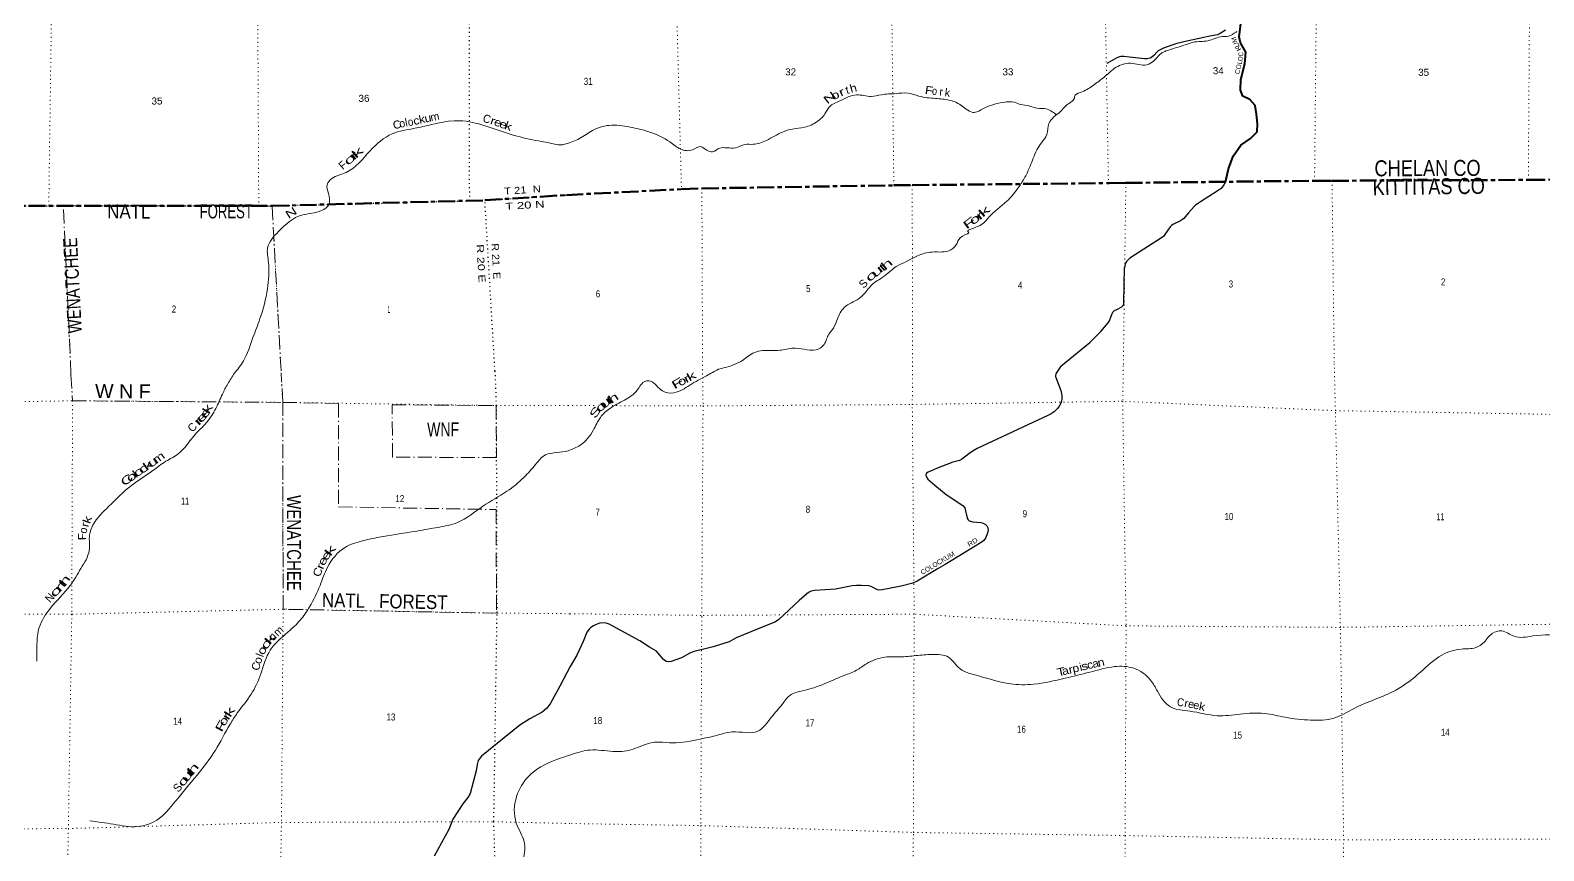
# Model space of a CAD drawing. Header units: feet. Extents: x -8 to 250644, y -192250 to 1368.
# Drawn here: x 173797 to 211617, y -102914 to -82413 of the extents above; entities that cross this region are included whole.
import ezdxf
from ezdxf.enums import TextEntityAlignment as Align

# ---------------------------------------------------------------- set-up
doc = ezdxf.new("R2010")
doc.units = ezdxf.units.FT
doc.header["$LTSCALE"] = 70
for name, pattern in [('DOT_DASHED', [7.7, 5, -1.2, 0.3, -1.2]), ('DOTTED', [1.5, 0.3, -1.2]), ('LONG_DASH_SHORT_DASH', [9.9, 6, -1.2, 1.5, -1.2])]:
    doc.linetypes.add(name, pattern=pattern)
for name, color, linetype, lineweight in [('11', 7, 'LONG_DASH_SHORT_DASH', 60), ('26', 7, 'Continuous', 40), ('29', 7, 'Continuous', 25), ('39', 7, 'Continuous', 13), ('44', 7, 'DOT_DASHED', 13), ('6', 7, 'DOTTED', 25), ('7', 7, 'DOTTED', 13)]:
    doc.layers.add(name, color=color, linetype=linetype, lineweight=lineweight)
for name, color, linetype in [('12', 7, 'Continuous'), ('27', 7, 'Continuous'), ('30', 7, 'Continuous'), ('41', 7, 'Continuous')]:
    doc.layers.add(name, color=color, linetype=linetype)

msp = doc.modelspace()

# ---------------------------------------------------------------- linework, layer by layer
at = {"layer": '11'}
for points in [[(187193.13, -86529.4), (190070.82, -86383.44), (190580.12, -86365.42), (195377.58, -86287.06), (195836.61, -86283.33), (200761, -86230.67), (201169.7, -86227.13), (205890.74, -86173.22), (206327.64, -86173.6), (211232.02, -86151.23), (211739.35, -86145.3), (216660.12, -86195.38), (217095.05, -86207.85), (218387.62, -86151.31)], [(155995.62, -87012.15), (164053.68, -86797.19), (179837.1, -86801.26), (185152.91, -86661.58), (187192.06, -86529.47)]]:
    msp.add_lwpolyline(points, dxfattribs=at)
at = {"layer": '26'}
msp.add_lwpolyline([(203667.24, -86196.22), (203674.07, -86173.45), (203739.35, -85875.13), (203858.92, -85556.46), (204049.15, -85287.88), (204286.06, -85117.81), (204452.53, -84952.04), (204467.85, -84748.56), (204442.76, -84508.98), (204407.69, -84289.58), (204276.26, -84145.06), (204100.77, -84059.11), (204041.8, -83908.28), (204048.83, -83644.41), (204147.99, -83255.33), (204177.06, -82961.17), (204037.24, -82730.08), (204006.44, -82575.11), (204047.86, -82252.61)], dxfattribs=at)
at = {"layer": '29'}
for points in [[(203666.74, -82407.88), (203535.21, -82489.45), (203500.43, -82509.03), (203462.38, -82525.34), (203318.9, -82555.79), (202697.13, -82686.3), (202449.3, -82747.2), (202344.95, -82777.66), (202114.5, -82860.31), (202030.81, -82900.55), (201980.81, -82928.83), (201953.63, -82951.67), (201871.01, -83043.02), (201824.28, -83083.26), (201779.71, -83108.28), (201709.06, -83126.77), (201644.92, -83130.03), (201262.3, -83082.17), (201122.08, -83065.86), (201081.86, -83064.78), (201053.59, -83069.12), (201014.47, -83077.83), (200953.59, -83103.92), (200831.84, -83164.83), (200701.4, -83243.13)], [(203667.24, -86196.22), (203626.51, -86278.54), (203590.65, -86323.13), (203554.77, -86363.37), (203455.86, -86431.89), (203038.45, -86697.25), (202915.62, -86783.17), (202881.92, -86814.71), (202742.79, -86971.32), (202625.39, -87114.88), (202592.78, -87143.15), (202542.78, -87171.43), (202351.47, -87267.14), (202314.51, -87291.06), (202281.9, -87323.69), (202221.03, -87406.35), (202151.46, -87519.45), (202123.2, -87556.43), (202068.85, -87597.76), (201277.51, -88111.09), (201223.16, -88156.77), (201194.9, -88189.4), (201177.51, -88219.85), (201157.94, -88263.35), (201142.73, -88341.66)], [(199548.57, -90809.12), (200275.31, -90212.27), (200549.23, -89938.21), (200736.19, -89725.04), (200763.37, -89673.93), (200810.11, -89555.38), (200853.59, -89455.33), (200865.55, -89436.84), (200891.64, -89417.26), (200949.25, -89390.07), (201074.26, -89319.38), (201110.12, -89294.37), (201122.08, -89262.83), (201127.51, -89220.41), (201142.73, -88341.66)], [(199548.57, -90809.12), (199430.9, -90979.7), (199422.39, -91006.79), (199417.78, -91037.51), (199420.85, -91065.18), (199440.31, -91134.49), (199549.01, -91417.05), (199569.05, -91489.29), (199579.02, -91556.88), (199574.95, -91628), (199558.3, -91702.88), (199542.17, -91744.34), (199511.45, -91802.73), (199464.91, -91864.41), (199379.39, -91947.18), (199306.45, -91997.91), (199222.14, -92041.77), (197458.88, -92863.48), (197363.06, -92918.31), (197249.76, -92996.25), (197064.79, -93140.86), (197020.6, -93161.09), (196851.05, -93205.3), (196441.66, -93363.93), (196296.2, -93425.91), (196231.27, -93453.04), (196190.54, -93481.25), (196175.98, -93517.58), (196185.2, -93566.75), (196223.91, -93627.76), (196403.55, -93780.9), (196688.07, -94013.47), (197098.91, -94288.96), (197147.74, -94344.92), (197181.13, -94493.45), (197218.69, -94617.79), (197237.12, -94648.52), (197262.82, -94667.65), (197347.69, -94694.62), (197551.66, -94713.12), (197608.75, -94731.5), (197667.11, -94765.31), (197700.89, -94799.11), (197725.08, -94842.18), (197736.21, -94897.45), (197718.3, -94979.02), (197665.57, -95106.43), (197622.57, -95164.82), (197560.19, -95215.9), (196659.75, -95761.71), (196480.83, -95865.58), (195960.47, -96180.85), (195855.01, -96228.15), (195558.99, -96305.44), (195084.11, -96397.18), (195007.33, -96400.26), (194968.88, -96391.63), (194809.22, -96314.2), (194753.69, -96295.16), (194560.44, -96283.46), (194443.73, -96283.46), (194333.08, -96297.23), (193917.21, -96381.73), (193400.72, -96412.89), (193307.34, -96427.91), (193242.89, -96458.68), (193018.31, -96653.96), (192491.91, -97141.82), (192399.76, -97199.28), (192214.7, -97275.26), (191440.41, -97594.56), (191265.03, -97692.81), (190861.52, -97815.41), (190355.79, -97942.99), (190280.08, -97973.93), (190070.85, -98094.64), (189815.23, -98185.78), (189738.45, -98195), (189685.08, -98184.88), (189618.67, -98133.53), (189482.81, -97965.58), (189446.67, -97930.7), (189275.25, -97826.8), (189029.45, -97668.27), (188259.61, -97251.51), (188186.21, -97225.89), (188084.54, -97217.7), (188026.19, -97226.92), (187936.16, -97262.52), (187875.69, -97291.46), (187801.98, -97337.56), (187765.13, -97377.51), (187705.5, -97449.81), (187611.45, -97682.04), (187458.36, -98031.51), (187289.31, -98312.99)], [(187289.31, -98312.99), (187026.61, -98804.85), (186791.04, -99242.59), (186700.94, -99361.02), (186592.05, -99453.01), (186284.6, -99622.03), (186035.18, -99778.56), (185074.6, -100551.64), (185036.67, -100589.56), (184991.2, -100657.34), (184965.66, -100760.87), (184936.61, -100913.8), (184786.08, -101487.55), (184729.87, -101586.47), (184605.44, -101746.06), (184359.5, -102129.63), (184252.96, -102381.57), (183888.65, -103047.31)], [(187289.31, -98312.99), (187026.61, -98804.85), (186791.04, -99242.59), (186700.94, -99361.02), (186592.05, -99453.01), (186284.6, -99622.03), (186035.18, -99778.56), (185074.6, -100551.64), (185036.67, -100589.56), (184991.2, -100657.34), (184965.66, -100760.87), (184936.61, -100913.8), (184786.08, -101487.55), (184729.87, -101586.47), (184605.44, -101746.06), (184359.5, -102129.63), (184252.96, -102381.57), (183888.65, -103047.31)]]:
    msp.add_lwpolyline(points, dxfattribs=at)
at = {"layer": '39'}
for points in [[(163347.9, -86629.95), (164037.74, -86417.06), (164409.01, -86174.22), (164521.29, -85541.88), (164383.22, -85307.96), (164186.49, -84905.53), (164208.74, -84465.88), (164411.38, -84112.46), (164728.81, -83759.5), (164910.8, -83218.94), (165024.64, -82552.32), (164980.75, -82135.74), (164764.87, -81209.58), (164644.54, -80648.92), (164713.51, -80238.86), (165080.67, -79393.48), (165285.27, -78886.87), (165516.45, -78708.4), (165901.4, -78435.14), (166356.91, -78017.84), (166746.65, -77800.94), (167360.44, -77474.2), (167856.96, -77560.18), (168579.99, -77568.53), (168908.4, -77433.08), (169345.57, -77149.04), (169556.2, -77089.75), (169923.12, -77121.06), (170011.7, -77119.86), (170234.93, -76949.56), (170442.47, -76809.7), (170993.63, -76765.96), (171158.91, -76777.83), (171568.16, -76663.46), (171945.44, -76418.52), (172090.67, -76287.57), (172516.84, -76084.29), (173132.37, -75737.37), (173371.88, -75429.8), (173526.5, -75099.2), (173610.81, -74930.79), (173765.1, -74576.01), (173741.22, -74149.07), (173593.05, -73764.13), (173661.86, -73491.12), (173747.07, -73240.06), (173800.51, -72872.54), (173923.87, -72463.77), (174080.58, -72288.32), (174426.98, -71993.42), (174706.83, -71840.49), (174802.78, -71743.03)], [(190994.05, -90881.68), (191332.1, -90789.5), (191555.18, -90685.95), (191854.39, -90485.44), (192045.4, -90420.28), (192480.26, -90414.62), (192836.4, -90358.91), (193138.49, -90381.95), (193438.54, -90396.94), (193653.33, -90235.01), (193697.21, -90128.1), (193755.14, -90009.06), (193865.29, -89857.59), (193971.08, -89621.55), (194135.09, -89340.98), (194506.69, -89116.03), (194739.29, -88873.48), (194895.72, -88713.78), (195040.33, -88624.62), (195221.01, -88491.02), (195467.9, -88296.75), (195701.02, -88185.1), (195966.26, -88051.18), (196336.34, -87955.14), (196801.2, -87899.02), (196957.6, -87733.28), (197091.8, -87555.54), (197244.43, -87456.29), (197240.4, -87454.29), (197471.4, -87316.47), (197760.38, -87073.7), (198197.78, -86685.36), (198484.39, -86349.96), (198654.49, -86081.45), (198782.28, -85807.07), (198862.05, -85611.4), (198951.84, -85401.61), (199065.92, -85225.96), (199197.99, -85016), (199253.3, -84741.88), (199377.5, -84578.28), (199536.05, -84448.79), (199710.52, -84270.9), (199892.97, -84074.85), (199892.97, -84072.84), (200033.5, -83969.6), (200340.89, -83801.28), (200652.05, -83566.49), (200933.03, -83337.85), (201291.01, -83235.81), (201701.87, -83274.55), (201868.62, -83181.28), (202085.42, -82971.76), (202177.84, -82930.67), (202660.3, -82775.51), (202857.36, -82712.34), (203225.66, -82674.7), (203581.61, -82568.64), (203742.64, -82559.98), (203931.49, -82456.56), (203950.77, -82446.27)], [(187182.01, -85253.75), (187523.1, -85120.09), (187850.48, -84915.45), (188254.67, -84789.06), (188788.37, -84831.38), (189257.93, -84948.45), (189782.38, -85204.29), (190050.84, -85382.53), (190344.85, -85399.56), (190549.91, -85320.24), (190703.27, -85410.3), (190844.35, -85448.04), (191029.21, -85354.7), (191206.37, -85350.01), (191218.45, -85349.97), (191423.81, -85351.21), (191651, -85269.8), (191860.36, -85262.98), (192194.2, -85165.05), (192596.05, -84956.1), (192843.41, -84882.67), (193147.25, -84837.23), (193462.78, -84693.05), (193653.31, -84503.02), (193767.39, -84327.37), (194030.55, -84175.33), (194446.74, -84026.74), (194813.32, -84067.67), (195064.82, -84024.43), (195431.13, -83994.87), (195725.03, -83983.7), (196005.18, -84059.18), (196420.14, -84116.04), (196593.35, -84131.5), (196907.71, -84204.85), (197186.23, -84381.04), (197349.64, -84465.02), (197621.06, -84367.33), (197822.06, -84281.99), (198107.69, -84214.46), (198399.62, -84213.37), (198550.84, -84269.19), (198752.3, -84302.68), (198959.9, -84362.32), (199191.49, -84375.56), (199336.74, -84451.55), (199443.86, -84522.79)], [(178899.57, -90981.25), (179123.34, -90676.75), (179361.13, -90093.1), (179537.98, -89619.11), (179723.24, -88872.93), (179750.66, -88219.58), (179729.55, -87849.04), (180001.93, -87440.26), (180584.37, -87029.29), (181078.26, -86919.82), (181263.32, -86756.08), (181247.66, -86490.27), (181214.49, -86271.04), (181333.28, -86120.3), (181687.62, -85966.36), (182290.48, -85426.14), (182838.51, -85001.53), (183410.53, -84862.78), (184531.6, -84672.26), (185161.57, -84798.76), (185964.53, -85059.95), (186572.44, -85192.79), (186958.05, -85266.17), (187075.01, -85278.69), (187182.01, -85253.75)], [(178899.57, -90981.25), (178731.73, -91251.04), (178599.38, -91504.22), (178433.84, -91860.5), (178209.84, -92207.29), (177881.21, -92555.14), (177497.15, -92996.24), (177185.06, -93182.75), (176859.33, -93415.74), (176325.65, -93783.82), (175763.28, -94305.3), (175361.41, -94776.8), (175279.29, -95021.41), (175269.05, -95414.38), (175064.12, -95859.7), (174796.61, -96283.49), (174293.14, -96860.79), (174020.13, -97339.04), (173963.82, -97754.63), (173963.9, -98173.69)], [(187241.21, -92922.08), (187539.07, -92781.04), (187868.44, -92400.81), (188043.02, -92086.62), (188277.05, -91866.59), (188642.41, -91657.38), (188962.95, -91406.27), (189168.69, -91182.49), (189295.88, -91183.27), (189592.97, -91426.32), (189880.07, -91471.9), (190275.88, -91280.53), (190699.52, -91044.54), (190994.05, -90881.68)], [(175288.85, -102169.43), (175873.21, -102250.12), (176483.52, -102310.39), (176960.85, -102146.37), (177421.15, -101682.34), (177964.09, -101026.07), (178422.85, -100404.9), (178792.75, -99750.39), (178971.14, -99472.57), (179316.69, -99003.66), (179559.21, -98493.49), (179794.87, -97898.77), (180129.47, -97544.81), (180542.2, -97153.79), (180776.39, -96820.99), (181038.78, -96284.43), (181223.5, -95831.26), (181667.37, -95333.14), (182100.45, -95171.59), (182925.94, -95012.09), (183992.73, -94834.01), (184472.48, -94712.27), (185110.42, -94304.86), (185706.44, -93932.12), (186133.68, -93585.27), (186422.3, -93262), (186669.51, -93025.78), (186956.69, -92966.44), (187241.21, -92922.08)], [(187303.59, -100514.85), (187789, -100397.29), (188356.6, -100434.08), (188802.35, -100395.45), (189281.12, -100223.43), (189515.05, -100198.97), (189852.37, -100219.86), (190541.81, -100122.39), (190914.48, -100042.14), (191339.48, -99945.24), (191979.22, -99926.89), (192320.96, -99572.75), (192588.39, -99257.65), (192769.96, -99040.15), (193172.32, -98899.13), (193586.87, -98766.04), (194133.7, -98534.9), (194443.31, -98404.86), (194694.06, -98243.14), (195150.69, -98077.39), (195534.18, -98071.62), (195923.47, -98039.59), (196326.91, -98009.43), (196745.47, -98079.93), (197024.77, -98361.47), (197494.91, -98546.38), (198290.18, -98744.24), (198865.61, -98754.74), (199655.46, -98603.87), (200271.7, -98452.69), (200892.09, -98313.56), (201374.96, -98355.21), (201793.7, -98651.51), (201963.97, -98930.08), (202290.76, -99320.01), (202778.3, -99426.13), (203457.69, -99540.45), (204030.63, -99502.59), (204642.09, -99482.49), (205157.81, -99580.27), (205790.32, -99648.68), (206377.3, -99602.62), (206877.59, -99359.83), (207924.81, -98897.99), (208538.16, -98450.47), (209068.97, -98025.94), (209556.03, -97876.02), (209919.02, -97838.2), (210125.65, -97705.13), (210329.41, -97485.4), (210567, -97422.6), (210871.09, -97554.7), (211345.41, -97548.05), (212123.18, -97606.97), (212332.2, -97719.84), (212589.18, -97781.84), (212891.05, -97686.15), (213493.09, -97734.7), (214011.65, -97917.12), (214540.52, -98121.62), (214955.25, -98214.33), (215524.41, -98202.72), (216052.12, -98288.28), (216539.73, -98402.46), (217124.02, -98493.51), (217629.37, -98563.17), (217909.34, -98705.58), (218113.44, -98727.78), (218333, -98679.26), (218429.27, -98711.16), (218512.13, -98756.82)], [(182673.06, -103625.1), (183060.5, -103623.51), (183905.56, -103818.39), (184501.36, -104039.99), (185045.87, -104161.37), (185494.59, -103953.32), (185943.13, -103521.64), (186118.31, -103120.95), (186140.23, -102687.57), (185942.53, -102226.2), (185950.07, -101557.25), (186253, -101050.5), (186911.11, -100648.92), (187191.9, -100553.38), (187303.59, -100514.85)]]:
    msp.add_spline(points, degree=3, dxfattribs=at)
at = {"layer": '44'}
for points in [[(174814.81, -91013.25), (174623.46, -86800.92), (179841.18, -86805.24), (180067.62, -90972.16)], [(174814.81, -91013.25), (174854.14, -91671.84), (180106.6, -91711.1), (180067.62, -90972.16)]]:
    msp.add_lwpolyline(points, dxfattribs=at)
for points in [[(180106.6, -91711.1), (181496.53, -91738.04), (181497.41, -94324.06), (185435.7, -94388.55), (185449.84, -96977.77), (180115.6, -96879.95)], [(182837.17, -91772.49), (185439.98, -91791.73), (185448.47, -93089.7), (182850.53, -93079.75)]]:
    msp.add_lwpolyline(points, close=True, dxfattribs=at)
at = {"layer": '6'}
msp.add_line((185409.4, -90929.13), (185158.11, -86661.91), dxfattribs=at)
for points in [[(184777.9, -86673.25), (184769.79, -81432.35), (184689.8, -75655.38), (184594.52, -70983.03), (184566.42, -65618.51), (184602.43, -60268.99), (184620.35, -54992.76), (184626.63, -54025.74)], [(155995.62, -87012.15), (158438.57, -86950.71), (158853.44, -86936.39), (163736.47, -86803.98), (164060.73, -86798.02), (169095.25, -86795.85), (169471.98, -86799.43), (174269.35, -86800.56), (174625.81, -86796.99), (179505.67, -86799.92), (179842.31, -86803.55), (184770.53, -86673.47), (185165.16, -86661.54), (187192.06, -86529.47)], [(185409.4, -90929.13), (185439.98, -91791.73), (185452.85, -97013.14), (185372.69, -102189.7), (185541.09, -107472.51), (185518.73, -112797.56), (185484.58, -118150.94), (185547.34, -123537.58), (185553.07, -128854.29), (185631.61, -134208.53), (185680.48, -136747.33)]]:
    msp.add_lwpolyline(points, dxfattribs=at)
at = {"layer": '7'}
for p, q in [((201175.74, -86227.11), (201111.48, -90795.38)), ((206327.64, -86173.6), (206382.47, -90748.02)), ((190580.12, -86365.42), (190597.6, -90886.13)), ((195836.61, -86283.33), (195846.75, -90841.42)), ((174814.81, -91013.25), (174623.46, -86800.92)), ((179841.18, -86805.24), (180067.62, -90972.16)), ((187235.47, -91789.37), (187933.84, -91791.45))]:
    msp.add_line(p, q, dxfattribs=at)
for points in [[(200309.49, -44965.51), (200349.09, -49481.77), (200383.6, -54760.48), (200548.04, -59799.02), (200557.99, -64973.09), (200469.84, -70292.54), (200491.95, -75488.71), (200645.69, -80881.78), (200738.86, -86230.75)], [(189689.77, -45063.78), (189725.2, -49598.04), (189799.95, -54870.55), (189858.15, -60026.31), (189909.81, -65055.21), (189903.68, -70237.4), (189894.09, -75566.62), (189922.58, -80849.38), (190070.82, -86383.44)], [(205890.74, -86173.22), (205942.98, -80938.5), (205867.7, -75531.04), (205813.36, -70330.96), (205857.24, -65017.72), (205780.36, -59715.01), (205718.75, -54716.35), (205680.2, -49435.65), (205670.89, -46598.23)], [(210992.47, -48109.17), (210999.21, -49383.53), (210993.47, -54664.4), (211104.36, -59912.61), (211134.44, -65086.6), (211130.31, -70264.75), (211245.51, -75585.45), (211268.39, -80979), (211232.02, -86151.23)], [(195377.58, -86287.06), (195314.29, -80853.38), (195249.6, -75580.83), (195142.43, -70256.07), (195248.57, -64904.33), (195277.65, -59927.5), (195100.89, -54830.59), (195049.42, -51085.21)], [(174259.8, -86799.82), (174332.91, -81547.57), (174205.63, -76182.33), (174181.36, -70952.78), (174173.01, -65708.91), (174256.68, -60568.59), (174246.01, -55302.58), (174240.67, -54986.65)], [(179374.56, -67124.96), (179381.29, -70997.22), (179453.29, -76270.49), (179479.35, -81546.97), (179506.96, -86804.96)], [(206661.95, -136566.26), (206687.49, -134499.62), (206608.98, -128936.06), (206550.87, -123600.11), (206613.92, -118269.03), (206641.36, -113218.53), (206526.86, -107897.25), (206618.96, -102646.52), (206536.84, -97332.99), (206411.33, -91917.06), (206382.47, -90748.02)], [(174814.81, -91013.25), (174854.14, -91671.84), (174833.85, -97004.37), (174749.43, -102362.29), (174650.32, -107657.9), (174712.13, -112947.85), (174615.09, -118249.48)], [(180067.62, -90972.16), (180105.76, -91712.43), (180115.6, -96879.95), (180111.88, -97361.76)], [(190597.6, -90886.13), (190609.99, -91799.42), (190576.57, -97063.69), (190552.82, -102285.52), (190567.84, -107549.31), (190562.95, -112841.52), (190700.57, -118257.33), (190746.53, -123589.36), (190707.74, -128924.24), (190771.85, -134254.08), (190735.86, -136703.54)], [(196078.76, -136660.01), (196074.99, -134260.68), (196004.9, -128938.97), (196009.91, -123658.85), (196010.54, -118344.51), (195845.7, -112828.16), (195801.41, -107667.47), (195865.64, -102457.34), (195885.1, -97003.71), (195838.03, -91764.42), (195846.75, -90841.42)], [(201111.48, -90795.38), (201095.88, -91682.76), (201180.92, -97294.64), (201157.35, -102534.62), (201158.24, -107798.55), (201237.93, -113069.77), (201311.72, -118357.18), (201280.78, -123669.8), (201280.05, -128974.07), (201353.84, -134261.47), (201350.97, -136613.92)], [(156028.78, -91833.56), (158952.99, -91780.63), (164243.47, -91697.18), (169564.31, -91753.87), (174854.14, -91671.84), (180110.36, -91711.28), (185439.98, -91791.73), (187235.47, -91789.37)], [(188334.42, -91792.64), (190609.99, -91799.42), (195838.03, -91764.42), (201057.53, -91683.14), (206411.33, -91917.06), (211757.7, -92009.93), (217054.58, -92204.08), (218447.17, -92203.79)], [(187278.4, -96991.61), (185449.84, -96977.77), (180115.6, -96879.95), (174833.85, -97004.37), (169519.37, -97006.08), (164230.78, -96979.32), (158918.88, -97037.42), (156065.28, -97140.3)], [(218497.51, -97431.33), (217072.85, -97387.2), (211772.54, -97255.57), (206536.84, -97332.99), (201180.92, -97294.64), (195885.1, -97003.71), (190560.12, -97033.61), (187278.4, -96991.61)], [(180110.66, -97519.52), (180074.48, -102207.36), (179977.41, -107506.98), (180102.37, -112874.85), (179987.85, -118241.14), (179998.07, -122987.64), (179975.43, -128284.49), (179781.95, -133601.21), (179821.46, -136794.45)], [(156101.87, -102460.08), (158701.46, -102376.54), (163950.19, -102236.49), (169431.09, -102380.16), (174743.37, -102360.34), (180074.48, -102207.36), (185372.69, -102189.7), (187321.68, -102234.54)], [(187321.68, -102234.54), (190552.82, -102285.52), (195865.64, -102457.34), (201157.35, -102534.62), (206618.92, -102642.49), (211778.47, -102622.27), (217126.42, -102670.77), (218548.43, -102720.7)]]:
    msp.add_lwpolyline(points, dxfattribs=at)

# ---------------------------------------------------------------- texts
at = {"layer": '12', "width": 0.85}
for s, rotation, p in [('CHELAN CO', 0.261, (207387.62, -86062.74)), ('KITTITAS CO', 0.761, (207344.11, -86535.01))]:
    msp.add_text(s, height=400, rotation=rotation, dxfattribs=at).set_placement(p)
at = {"layer": '27'}
for s, rotation, width, p in [('M', 106.838, 0.95, (203940.31, -82635.28)), ('U', 113.086, 1.1, (203992.27, -82754.16)), ('K', 118.229, 1.25, (204034.15, -82838.6)), ('O', 82.068, 0.75, (204095.39, -83131.1)), ('C', 91.827, 0.7, (204108.57, -83009.61)), ('C', 74.463, 0.95, (204019.38, -83464.59)), ('O', 74.463, 0.9, (204051.54, -83342.23))]:
    msp.add_text(s, height=120, rotation=rotation, dxfattribs=dict(at, width=width)).set_placement(p, align=Align.CENTER)
msp.add_text('L', height=120, rotation=78.893, dxfattribs=at).set_placement((204079.84, -83225.28), align=Align.CENTER)
at = {"layer": '30', "width": 1.15}
msp.add_text('RD', height=120, rotation=31.223, dxfattribs=at).set_placement((197261.76, -95323.63))
at = {"layer": '30'}
msp.add_text('COLOCKUM', height=120, rotation=31.21, dxfattribs=at).set_placement((196090.99, -96024.39))
at = {"layer": '41'}
for s, rotation, width, p in [('N', 37.85, 1.6, (193832.85, -84174.77)), ('r', 24.516, 1.5, (194113.94, -84045.52)), ('h', 15.59, 1.15, (194390.69, -83954.37)), ('F', 351.631, 1.25, (196244.1, -84011.11)), ('o', 352.764, 0.85, (196384.14, -84027.12)), ('o', 25.102, 1.35, (193953.1, -84121.19)), ('C', 17.164, 1.05, (182991.01, -84865.22)), ('o', 9.998, 0.95, (183316.17, -84798.18)), ('c', 12.038, 1.15, (183464.31, -84767.79)), ('k', 12.038, 1.15, (183605.39, -84733.95)), ('u', 12.038, 1.15, (183753.4, -84703.4)), ('r', 342.076, 1.3, (185328.85, -84768.79)), ('e', 340.514, 1.2, (185450.99, -84808.75)), ('e', 340.514, 1.2, (185585.24, -84857.65)), ('k', 340.514, 1.35, (185712.91, -84902.83)), ('r', 42.672, 2.15, (181951.88, -85614.82)), ('k', 41.689, 2.15, (182039.03, -85539.65)), ('o', 42.672, 1.95, (181843.36, -85710.84)), ('N', 32.495, 1.45, (180367.76, -87056.93)), ('r', 40.586, 2.05, (197589.61, -87109.32)), ('k', 41.09, 2.1, (197702.74, -87011.33)), ('F', 35.733, 1.95, (197319.26, -87306.39)), ('o', 39.476, 1.8, (197454.59, -87213.18)), ('o', 47.063, 1.95, (194879.77, -88614.61)), ('u', 41.804, 2.05, (195018.39, -88512.77)), ('t', 39.228, 1.75, (195153.97, -88414.98)), ('h', 39.743, 1.9, (195263.23, -88334.5)), ('F', 30.171, 1.8, (190017.39, -91314.65)), ('o', 27.423, 1.4, (190123.68, -91268.34)), ('r', 29.159, 1.65, (190252.19, -91200.77)), ('k', 29.159, 1.65, (190363.86, -91139.48)), ('h', 32.84, 1.65, (188421.27, -91682.17)), ('e', 50.874, 1.8, (178247.55, -92034.99)), ('k', 58.395, 1.75, (178312.58, -91923.06)), ('S', 56.03, 1.65, (187997.8, -92010.56)), ('o', 44.313, 2, (188125.94, -91882.62)), ('u', 39.621, 1.95, (188229.4, -91800.74)), ('t', 34.461, 1.55, (188333.59, -91731.8)), ('r', 47.031, 2.15, (178066.46, -92242.83)), ('e', 47.031, 1.95, (178160.39, -92142.84)), ('m', 35.604, 1.4, (177057.36, -93175.77)), ('l', 34.709, 1.4, (176472.69, -93584.64)), ('o', 34.709, 1.65, (176555.93, -93523.65)), ('c', 34.479, 1.85, (176678.07, -93443.17)), ('k', 34.479, 1.85, (176794.93, -93362.91)), ('u', 35.548, 1.8, (176915.16, -93277.52)), ('C', 40.541, 1.6, (176273.09, -93719.5)), ('o', 34.709, 1.65, (176378.93, -93649.6)), ('k', 70.472, 1.35, (175315.69, -94675.25)), ('r', 77.07, 1.15, (175257.87, -94789.08)), ('F', 91.023, 1.1, (175191.86, -95062.61)), ('k', 53.277, 1.95, (181371.27, -95470.29)), ('e', 62.872, 1.4, (181188.66, -95722.07)), ('e', 57.886, 1.55, (181272.21, -95590.81)), ('h', 55.338, 1.7, (174740.6, -96215.14)), ('C', 69.017, 1.15, (181071.54, -95988.12)), ('r', 67.24, 1.4, (181133.01, -95844.41)), ('o', 46.892, 1.95, (174500.74, -96499.33)), ('r', 49.128, 2.1, (174592.52, -96402)), ('t', 52.609, 1.65, (174675.1, -96305.27)), ('k', 49.655, 2.1, (179868.28, -97683.78)), ('o', 63.836, 1.35, (179675.05, -97952.15)), ('c', 56.048, 1.8, (179764.35, -97813)), ('C', 71.752, 1.05, (179532.59, -98336.42)), ('o', 71.752, 1.15, (179578.67, -98184.88)), ('T', 12.741, 1.25, (199576.28, -98540.44)), ('r', 13.759, 1.15, (199819.8, -98481.27)), ('p', 13.759, 1.15, (199942.9, -98449.43)), ('s', 13.809, 1.25, (200165.85, -98396.32)), ('c', 13.046, 1.15, (200300.05, -98363.12)), ('a', 13.046, 1.1, (200437.68, -98330.54)), ('n', 13.046, 1.15, (200575.67, -98300.86)), ('a', 13.759, 1.15, (199685.28, -98510.26)), ('r', 57.784, 1.75, (178788.72, -99604.04)), ('k', 56.807, 1.8, (178859.41, -99500.46)), ('C', 350.472, 0.9, (202526.39, -99302.73)), ('r', 350.472, 1.05, (202670.54, -99326.57)), ('k', 348.32, 1.15, (203061.06, -99408.6)), ('F', 61.392, 1.75, (178645.85, -99843.83)), ('o', 59.67, 1.5, (178708.27, -99725.97)), ('u', 50.893, 1.95, (177787.84, -101116.06)), ('h', 50.893, 1.9, (177942.12, -100926.26)), ('t', 50.893, 1.75, (177874.55, -101010.98)), ('o', 50.893, 1.8, (177693.17, -101232.53))]:
    msp.add_text(s, height=200, rotation=rotation, dxfattribs=dict(at, width=width)).set_placement(p, align=Align.CENTER)
for s, rotation, p in [('t', 16.78, (194240.13, -84000.18)), ('r', 354.992, (196552.1, -84047.8)), ('k', 352.952, (196706.1, -84068.59)), ('o', 11.27, (183109.27, -84836.86)), ('l', 11.27, (183212.74, -84816.24)), ('m', 12.038, (183925.88, -84666.63)), ('C', 343.547, (185180.35, -84720.89)), ('F', 40.908, (181669.85, -85857.5)), ('S', 46.199, (194686.15, -88813.37)), ('C', 46.222, (177916.96, -92402.2)), ('o', 78.618, (175216.19, -94929.49)), ('N', 48.027, (174355.47, -96659.74)), ('u', 45.279, (179918.88, -97632.54)), ('m', 42.963, (180065.28, -97495.35)), ('l', 68.922, (179625.93, -98062.08)), ('i', 13.809, (200069.73, -98419.95)), ('e', 348.32, (202787.3, -99346.52)), ('e', 348.32, (202918.39, -99373.15)), ('S', 49.905, (177554.29, -101400.57))]:
    msp.add_text(s, height=200, rotation=rotation, dxfattribs=at).set_placement(p, align=Align.CENTER)
at = {"layer": '44'}
for s, rotation, width, p in [('NATL', 359.953, 0.9, (175721.38, -87115.98)), ('FOREST', 0.111, 0.7, (178029.93, -87114.14)), ('WENATCHEE', 92.953, 0.8, (175088.26, -89976.67)), ('W N F', 359.572, 1.05, (175414.44, -91601.03)), ('WNF', 0.36, 0.75, (183716.12, -92564.17)), ('WENATCHEE', 270.1, 0.8, (180209.83, -94029.21)), ('NATL   FOREST', 358.949, 0.9, (181084.58, -96825.15))]:
    msp.add_text(s, height=350, rotation=rotation, dxfattribs=dict(at, width=width)).set_placement(p)
at = {"layer": '6'}
for s, rotation, width, p in [('T 21  N', 3.707, 1.2, (185643.09, -86522.24)), ('T 20 N', 3.707, 1.4, (185673.17, -86903.45)), ('R 20 E', 273.37, 1.35, (184947.24, -87763.52)), ('R 21  E', 273.37, 1.15, (185321.31, -87741.22))]:
    msp.add_text(s, height=175, rotation=rotation, dxfattribs=dict(at, width=width)).set_placement(p)
at = {"layer": '7'}
for s, width, p in [('32', 1.05, (192661.04, -83539.98)), ('33', 1.05, (198093, -83537.79)), ('34', 1.05, (203347.41, -83511.2)), ('35', 1.05, (208479.03, -83550.66)), ('31', 0.85, (187628.64, -83776.32)), ('35', 1.05, (176827.91, -84268.14)), ('36', 1.05, (182000.1, -84201.09)), ('5', 0.85, (193183.31, -88955.83)), ('4', 0.85, (198478.04, -88871.58)), ('3', 0.85, (203744.78, -88839.8)), ('2', 0.85, (209047.69, -88787.74)), ('6', 0.85, (187929.03, -89086.26)), ('2', 0.85, (177332.94, -89465.58)), ('1', 0.4, (182724.61, -89474.32)), ('11', 0.65, (177565.91, -94264.79)), ('12', 0.85, (182921.94, -94203.26)), ('7', 0.85, (187921.01, -94539.44)), ('8', 0.85, (193175.54, -94469.81)), ('9', 0.85, (198596.77, -94580.09)), ('10', 0.85, (203640.43, -94652.14)), ('11', 0.65, (208933.12, -94654.4)), ('14', 0.85, (177370.18, -99766.1)), ('13', 0.85, (182700.22, -99659.9)), ('18', 0.85, (187867.74, -99746.84)), ('17', 0.85, (193170.76, -99804.81)), ('16', 0.85, (198454.87, -99963.49)), ('15', 0.85, (203856.92, -100113.14)), ('14', 0.85, (209046.25, -100042.23))]:
    msp.add_text(s, height=175, dxfattribs=dict(at, width=width)).set_placement(p)

doc.saveas('drawing.dxf')
